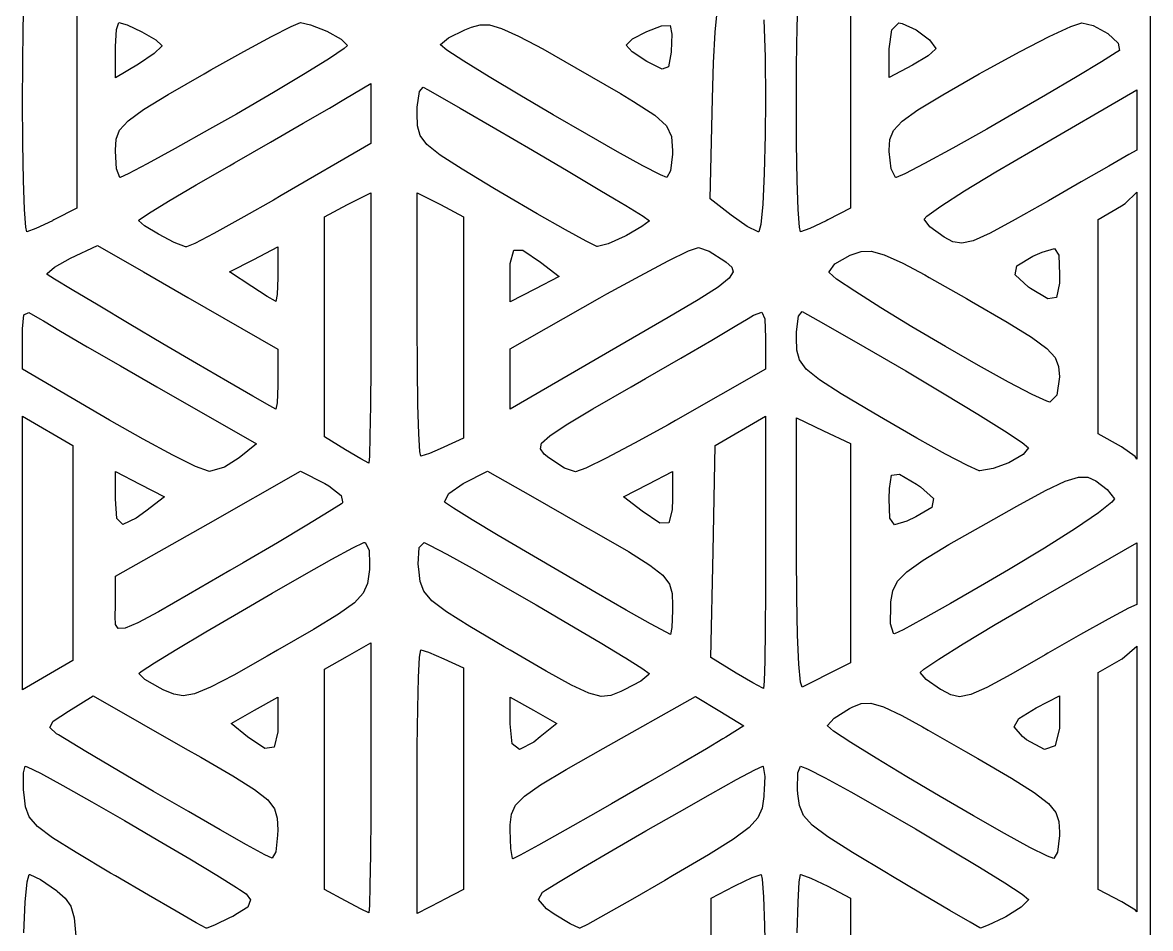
# Model space of a CAD drawing. Header units: millimetres. Extents: x 38 to 487, y 14 to 137.
# Drawn here: x 68.57 to 81.04, y 73.95 to 83.95 of the extents above; entities that cross this region are included whole.
import ezdxf

# ---------------------------------------------------------------- set-up
doc = ezdxf.new("R2010")
doc.units = ezdxf.units.MM
doc.layers.add('BLACK', color=20, linetype='Continuous')

msp = doc.modelspace()

# ---------------------------------------------------------------- linework, layer by layer
at = {"layer": 'BLACK', "linetype": 'Continuous'}
for p, q in [((81.037, 27.986), (81.037, 123.236)), ((69.171, 84.289), (69.171, 81.903)), ((77.723, 84.289), (77.723, 81.903)), ((68.58, 83.905), (68.591, 84.245)), ((77.132, 83.905), (77.143, 84.245)), ((76.225, 83.846), (76.25, 84.071)), ((68.574, 83.478), (68.58, 83.905)), ((69.612, 83.876), (69.637, 83.952)), ((69.637, 83.952), (69.728, 83.928)), ((69.728, 83.928), (69.892, 83.852)), ((71.323, 83.8), (71.542, 83.911)), ((71.542, 83.911), (71.644, 83.952)), ((71.644, 83.952), (71.755, 83.929)), ((71.755, 83.929), (71.935, 83.857)), ((73.462, 83.872), (73.533, 83.901)), ((73.533, 83.901), (73.629, 83.928)), ((73.629, 83.928), (73.733, 83.928)), ((73.733, 83.928), (73.867, 83.889)), ((75.471, 83.856), (75.635, 83.916)), ((75.635, 83.916), (75.73, 83.92)), ((75.73, 83.92), (75.749, 83.824)), ((76.766, 83.985), (76.778, 83.573)), ((77.126, 83.478), (77.132, 83.905)), ((78.181, 83.873), (78.258, 83.949)), ((78.258, 83.949), (78.294, 83.943)), ((78.294, 83.943), (78.449, 83.874)), ((79.918, 83.799), (80.156, 83.909)), ((80.156, 83.909), (80.279, 83.949)), ((80.279, 83.949), (80.405, 83.919)), ((80.405, 83.919), (80.565, 83.831)), ((69.599, 83.69), (69.612, 83.876)), ((69.892, 83.852), (70.045, 83.764)), ((71.017, 83.635), (71.323, 83.8)), ((71.935, 83.857), (72.095, 83.768)), ((72.095, 83.768), (72.157, 83.706)), ((73.192, 83.712), (73.28, 83.783)), ((73.28, 83.783), (73.462, 83.872)), ((73.867, 83.889), (74.055, 83.804)), ((74.055, 83.804), (74.244, 83.703)), ((75.243, 83.704), (75.315, 83.774)), ((75.315, 83.774), (75.471, 83.856)), ((75.749, 83.824), (75.741, 83.635)), ((76.21, 83.509), (76.225, 83.846)), ((78.151, 83.662), (78.181, 83.873)), ((78.449, 83.874), (78.597, 83.764)), ((79.596, 83.634), (79.918, 83.799)), ((80.565, 83.831), (80.681, 83.726)), ((69.599, 83.647), (69.599, 83.69)), ((69.599, 83.343), (69.599, 83.647)), ((70.11, 83.693), (70.026, 83.61)), ((70.045, 83.764), (70.112, 83.7)), ((70.112, 83.7), (70.11, 83.693)), ((72.127, 83.665), (71.965, 83.556)), ((72.164, 83.699), (72.127, 83.665)), ((72.157, 83.706), (72.164, 83.699)), ((73.191, 83.706), (73.192, 83.712)), ((73.261, 83.649), (73.191, 83.706)), ((73.45, 83.526), (73.261, 83.649)), ((74.244, 83.703), (74.321, 83.662)), ((74.321, 83.662), (74.688, 83.453)), ((75.243, 83.703), (75.243, 83.704)), ((75.31, 83.63), (75.243, 83.703)), ((78.151, 83.65), (78.151, 83.662)), ((78.151, 83.348), (78.151, 83.65)), ((78.663, 83.661), (78.581, 83.585)), ((78.597, 83.764), (78.664, 83.666)), ((78.664, 83.666), (78.663, 83.661)), ((80.696, 83.646), (80.66, 83.621)), ((80.681, 83.726), (80.696, 83.646)), ((70.026, 83.61), (69.855, 83.495)), ((70.654, 83.431), (71.017, 83.635)), ((71.965, 83.556), (71.696, 83.389)), ((73.729, 83.354), (73.45, 83.526)), ((75.47, 83.524), (75.31, 83.63)), ((75.478, 83.52), (75.47, 83.524)), ((75.642, 83.438), (75.478, 83.52)), ((75.74, 83.626), (75.711, 83.465)), ((75.741, 83.635), (75.74, 83.626)), ((76.778, 83.573), (76.782, 83.096)), ((78.581, 83.585), (78.407, 83.481)), ((79.224, 83.43), (79.596, 83.634)), ((80.496, 83.519), (80.227, 83.358)), ((80.66, 83.621), (80.496, 83.519)), ((68.572, 83.096), (68.574, 83.478)), ((69.855, 83.495), (69.599, 83.343)), ((70.579, 83.388), (70.654, 83.431)), ((74.688, 83.453), (75.179, 83.168)), ((75.711, 83.465), (75.642, 83.438)), ((76.199, 83.115), (76.21, 83.509)), ((77.124, 83.096), (77.126, 83.478)), ((78.407, 83.481), (78.151, 83.348)), ((79.145, 83.386), (79.224, 83.43)), ((70.181, 83.158), (70.579, 83.388)), ((71.696, 83.389), (71.344, 83.18)), ((72.143, 83.113), (72.421, 83.281)), ((72.421, 83.281), (72.421, 82.616)), ((74.068, 83.151), (73.729, 83.354)), ((78.744, 83.155), (79.145, 83.386)), ((80.227, 83.358), (79.877, 83.152)), ((69.909, 82.991), (70.181, 83.158)), ((71.344, 83.18), (70.935, 82.943)), ((72.935, 83.018), (72.958, 83.19)), ((72.958, 83.19), (72.998, 83.241)), ((72.998, 83.241), (73.054, 83.21)), ((73.054, 83.21), (73.407, 83.008)), ((74.437, 82.933), (74.068, 83.151)), ((75.179, 83.168), (75.326, 83.081)), ((78.468, 82.988), (78.744, 83.155)), ((79.877, 83.152), (79.475, 82.918)), ((79.733, 82.541), (80.887, 83.21)), ((80.887, 83.21), (80.887, 82.545)), ((68.575, 82.619), (68.572, 83.096)), ((71.964, 83.008), (72.143, 83.113)), ((72.934, 82.95), (72.935, 83.018)), ((75.326, 83.081), (75.561, 82.931)), ((76.171, 82.007), (76.199, 83.115)), ((76.782, 83.096), (76.78, 82.714)), ((77.127, 82.619), (77.124, 83.096)), ((69.738, 82.867), (69.909, 82.991)), ((70.935, 82.943), (70.637, 82.774)), ((71.674, 82.84), (71.964, 83.008)), ((72.938, 82.814), (72.934, 82.95)), ((73.407, 83.008), (73.801, 82.781)), ((74.807, 82.719), (74.437, 82.933)), ((75.561, 82.931), (75.69, 82.813)), ((78.294, 82.864), (78.468, 82.988)), ((79.475, 82.918), (79.23, 82.777)), ((69.645, 82.765), (69.738, 82.867)), ((70.637, 82.774), (70.259, 82.562)), ((71.312, 82.631), (71.674, 82.84)), ((72.966, 82.706), (72.938, 82.814)), ((73.801, 82.781), (74.208, 82.544)), ((75.69, 82.813), (75.745, 82.693)), ((78.199, 82.762), (78.294, 82.864)), ((79.23, 82.777), (78.852, 82.565)), ((69.599, 82.544), (69.606, 82.664)), ((69.606, 82.664), (69.645, 82.765)), ((73.042, 82.605), (72.966, 82.706)), ((75.147, 82.526), (74.807, 82.719)), ((75.745, 82.693), (75.756, 82.537)), ((76.78, 82.714), (76.77, 82.287)), ((78.151, 82.545), (78.159, 82.663)), ((78.159, 82.663), (78.199, 82.762)), ((68.582, 82.208), (68.575, 82.619)), ((69.599, 82.533), (69.599, 82.544)), ((69.612, 82.338), (69.599, 82.533)), ((70.259, 82.562), (69.951, 82.393)), ((70.915, 82.404), (71.312, 82.631)), ((72.421, 82.616), (71.431, 82.044)), ((73.188, 82.487), (73.042, 82.605)), ((74.208, 82.544), (74.601, 82.312)), ((75.429, 82.37), (75.147, 82.526)), ((75.756, 82.537), (75.756, 82.501)), ((77.134, 82.208), (77.127, 82.619)), ((78.151, 82.53), (78.151, 82.545)), ((78.171, 82.337), (78.151, 82.53)), ((78.852, 82.565), (78.542, 82.395)), ((79.33, 82.304), (79.733, 82.541)), ((80.887, 82.545), (80.799, 82.494)), ((70.86, 82.372), (70.915, 82.404)), ((73.429, 82.332), (73.188, 82.487)), ((75.756, 82.501), (75.735, 82.317)), ((78.542, 82.395), (78.324, 82.282)), ((80.799, 82.494), (80.577, 82.367)), ((69.646, 82.243), (69.612, 82.338)), ((69.74, 82.281), (69.652, 82.241)), ((69.951, 82.393), (69.74, 82.281)), ((70.492, 82.16), (70.86, 82.372)), ((73.789, 82.117), (73.429, 82.332)), ((74.601, 82.312), (74.954, 82.103)), ((75.621, 82.271), (75.429, 82.37)), ((75.692, 82.243), (75.621, 82.271)), ((75.735, 82.317), (75.692, 82.243)), ((76.77, 82.287), (76.754, 81.947)), ((78.219, 82.243), (78.171, 82.337)), ((78.324, 82.282), (78.227, 82.241)), ((78.984, 82.093), (79.33, 82.304)), ((80.577, 82.367), (80.271, 82.192)), ((68.593, 81.89), (68.582, 82.208)), ((69.652, 82.241), (69.646, 82.243)), ((70.185, 81.979), (70.492, 82.16)), ((77.145, 81.89), (77.134, 82.208)), ((78.227, 82.241), (78.219, 82.243)), ((80.271, 82.192), (79.911, 81.985)), ((71.431, 82.044), (71.344, 81.993)), ((72.164, 81.942), (72.421, 82.074)), ((72.421, 82.074), (72.421, 80.576)), ((72.934, 80.618), (72.934, 82.074)), ((72.934, 82.074), (73.19, 81.942)), ((73.896, 82.054), (73.789, 82.117)), ((74.26, 81.841), (73.896, 82.054)), ((74.954, 82.103), (75.113, 82.007)), ((78.722, 81.925), (78.984, 82.093)), ((80.758, 81.954), (80.887, 82.079)), ((80.887, 82.079), (80.887, 79.13)), ((69.171, 81.903), (68.919, 81.773)), ((69.965, 81.844), (70.185, 81.979)), ((71.344, 81.993), (71.019, 81.809)), ((71.908, 81.809), (72.164, 81.942)), ((73.19, 81.942), (73.447, 81.809)), ((75.113, 82.007), (75.239, 81.931)), ((75.239, 81.931), (75.43, 81.813)), ((76.403, 81.825), (76.171, 82.007)), ((76.754, 81.947), (76.733, 81.723)), ((77.723, 81.903), (77.471, 81.773)), ((78.567, 81.816), (78.722, 81.925)), ((79.911, 81.985), (79.543, 81.776)), ((80.46, 81.777), (80.716, 81.928)), ((80.716, 81.928), (80.758, 81.954)), ((68.607, 81.694), (68.593, 81.89)), ((68.919, 81.773), (68.906, 81.766)), ((69.855, 81.766), (69.86, 81.773)), ((69.86, 81.773), (69.965, 81.844)), ((70.984, 81.789), (70.685, 81.624)), ((71.019, 81.809), (70.984, 81.789)), ((71.908, 80.593), (71.908, 81.809)), ((73.447, 81.809), (73.447, 79.361)), ((74.572, 81.664), (74.26, 81.841)), ((75.43, 81.813), (75.5, 81.764)), ((76.579, 81.701), (76.403, 81.825)), ((77.159, 81.694), (77.145, 81.89)), ((77.471, 81.773), (77.454, 81.764)), ((78.536, 81.783), (78.567, 81.816)), ((78.601, 81.696), (78.536, 81.783)), ((79.543, 81.776), (79.266, 81.626)), ((80.46, 79.411), (80.46, 81.777)), ((68.619, 81.642), (68.607, 81.694)), ((68.72, 81.678), (68.619, 81.642)), ((68.902, 81.764), (68.72, 81.678)), ((68.906, 81.766), (68.902, 81.764)), ((69.921, 81.708), (69.855, 81.766)), ((70.075, 81.615), (69.921, 81.708)), ((74.802, 81.538), (74.572, 81.664)), ((75.418, 81.699), (75.247, 81.602)), ((75.499, 81.761), (75.418, 81.699)), ((75.5, 81.764), (75.499, 81.761)), ((76.701, 81.643), (76.579, 81.701)), ((76.733, 81.723), (76.708, 81.642)), ((77.171, 81.642), (77.159, 81.694)), ((77.272, 81.678), (77.171, 81.642)), ((77.454, 81.764), (77.272, 81.678)), ((78.756, 81.583), (78.601, 81.696)), ((70.248, 81.525), (70.075, 81.615)), ((70.373, 81.476), (70.248, 81.525)), ((70.685, 81.624), (70.475, 81.514)), ((74.92, 81.48), (74.802, 81.538)), ((75.233, 81.595), (75.043, 81.51)), ((75.247, 81.602), (75.233, 81.595)), ((76.708, 81.642), (76.701, 81.643)), ((78.854, 81.532), (78.756, 81.583)), ((78.952, 81.515), (78.854, 81.532)), ((79.079, 81.543), (78.952, 81.515)), ((79.266, 81.626), (79.079, 81.543)), ((69.104, 81.349), (69.401, 81.49)), ((69.401, 81.49), (69.908, 81.199)), ((70.383, 81.475), (70.373, 81.476)), ((70.475, 81.514), (70.383, 81.475)), ((71.127, 81.337), (71.395, 81.476)), ((71.395, 81.476), (71.395, 81.174)), ((73.963, 81.293), (74, 81.438)), ((74, 81.438), (74.101, 81.439)), ((74.101, 81.439), (74.296, 81.308)), ((74.927, 81.479), (74.92, 81.48)), ((75.043, 81.51), (74.927, 81.479)), ((75.708, 81.321), (75.933, 81.43)), ((75.933, 81.43), (76.041, 81.469)), ((76.041, 81.469), (76.16, 81.429)), ((76.16, 81.429), (76.335, 81.318)), ((77.73, 81.389), (77.84, 81.425)), ((77.84, 81.425), (77.952, 81.428)), ((77.952, 81.428), (78.096, 81.389)), ((79.737, 81.372), (79.839, 81.418)), ((79.839, 81.418), (79.976, 81.457)), ((79.976, 81.457), (80.025, 81.385)), ((68.925, 81.251), (69.104, 81.349)), ((70.859, 81.199), (71.127, 81.337)), ((73.96, 81.17), (73.963, 81.293)), ((74.296, 81.308), (74.503, 81.149)), ((75.397, 81.157), (75.708, 81.321)), ((76.335, 81.318), (76.35, 81.306)), ((76.35, 81.306), (76.41, 81.252)), ((77.487, 81.199), (77.551, 81.289)), ((77.551, 81.289), (77.719, 81.384)), ((77.719, 81.384), (77.73, 81.389)), ((78.096, 81.389), (78.3, 81.296)), ((78.3, 81.296), (78.543, 81.165)), ((79.56, 81.267), (79.737, 81.372)), ((80.025, 81.385), (80.032, 81.172)), ((68.844, 81.18), (68.925, 81.251)), ((68.846, 81.169), (68.844, 81.18)), ((68.925, 81.119), (68.846, 81.169)), ((69.908, 81.199), (70.398, 80.918)), ((71.105, 81.036), (70.859, 81.199)), ((71.395, 81.174), (71.394, 81.133)), ((73.96, 80.868), (73.96, 81.17)), ((74.503, 81.149), (74.232, 81.009)), ((75.03, 80.955), (75.397, 81.157)), ((76.426, 81.198), (76.382, 81.129)), ((76.41, 81.252), (76.426, 81.199)), ((76.426, 81.199), (76.426, 81.198)), ((77.488, 81.192), (77.487, 81.199)), ((77.569, 81.12), (77.488, 81.192)), ((78.543, 81.165), (78.593, 81.138)), ((79.544, 81.165), (79.56, 81.267)), ((79.688, 81.032), (79.544, 81.165)), ((80.032, 81.172), (80.031, 81.075)), ((69.122, 81), (68.925, 81.119)), ((71.276, 80.927), (71.105, 81.036)), ((71.394, 81.133), (71.387, 80.948)), ((76.259, 81.032), (76.04, 80.892)), ((76.382, 81.129), (76.259, 81.032)), ((77.769, 80.985), (77.569, 81.12)), ((78.593, 81.138), (79.005, 80.904)), ((79.712, 81.016), (79.688, 81.032)), ((80.031, 81.075), (79.999, 80.916)), ((69.408, 80.83), (69.122, 81)), ((70.398, 80.918), (71.395, 80.345)), ((71.369, 80.874), (71.276, 80.927)), ((71.387, 80.948), (71.373, 80.873)), ((74.232, 81.009), (73.96, 80.868)), ((73.96, 80.35), (74.951, 80.911)), ((74.951, 80.911), (75.03, 80.955)), ((78.057, 80.803), (77.769, 80.985)), ((79.005, 80.904), (79.061, 80.872)), ((79.903, 80.901), (79.712, 81.016)), ((79.999, 80.916), (79.903, 80.901)), ((69.752, 80.626), (69.408, 80.83)), ((71.373, 80.873), (71.369, 80.874)), ((76.04, 80.892), (75.708, 80.694)), ((78.402, 80.594), (78.057, 80.803)), ((79.061, 80.872), (79.454, 80.644)), ((68.573, 80.57), (68.587, 80.725)), ((68.587, 80.725), (68.642, 80.751)), ((68.642, 80.751), (68.765, 80.681)), ((68.765, 80.681), (68.803, 80.657)), ((68.803, 80.657), (68.993, 80.543)), ((75.708, 80.694), (75.245, 80.426)), ((76.449, 80.598), (76.59, 80.684)), ((76.59, 80.684), (76.649, 80.72)), ((76.649, 80.72), (76.741, 80.754)), ((76.741, 80.754), (76.777, 80.68)), ((76.777, 80.68), (76.782, 80.47)), ((77.126, 80.538), (77.148, 80.71)), ((77.148, 80.71), (77.189, 80.762)), ((77.189, 80.762), (77.424, 80.63)), ((68.572, 80.466), (68.573, 80.57)), ((68.993, 80.543), (69.287, 80.371)), ((70.124, 80.406), (69.752, 80.626)), ((71.908, 79.376), (71.908, 80.593)), ((72.421, 80.576), (72.42, 80.153)), ((72.936, 80.141), (72.934, 80.618)), ((76.191, 80.446), (76.449, 80.598)), ((77.124, 80.47), (77.126, 80.538)), ((77.424, 80.63), (77.88, 80.369)), ((78.773, 80.375), (78.402, 80.594)), ((79.454, 80.644), (79.723, 80.478)), ((68.572, 80.126), (68.572, 80.466)), ((70.496, 80.188), (70.124, 80.406)), ((75.245, 80.426), (73.96, 79.683)), ((75.849, 80.247), (76.191, 80.446)), ((76.782, 80.47), (76.782, 80.465)), ((76.782, 80.465), (76.782, 80.123)), ((77.129, 80.334), (77.124, 80.47)), ((79.723, 80.478), (79.892, 80.354)), ((69.287, 80.371), (69.653, 80.16)), ((71.395, 80.345), (71.395, 80.01)), ((73.96, 79.683), (73.96, 80.35)), ((77.157, 80.226), (77.129, 80.334)), ((77.88, 80.369), (78.333, 80.105)), ((79.138, 80.165), (78.773, 80.375)), ((79.892, 80.354), (79.985, 80.253)), ((69.653, 80.16), (70.058, 79.928)), ((70.836, 79.989), (70.496, 80.188)), ((72.42, 80.153), (72.417, 79.724)), ((75.456, 80.02), (75.849, 80.247)), ((77.232, 80.125), (77.157, 80.226)), ((79.467, 79.982), (79.138, 80.165)), ((79.985, 80.253), (80.023, 80.154)), ((80.023, 80.154), (80.031, 80.039)), ((69.534, 79.563), (68.572, 80.126)), ((72.942, 79.729), (72.936, 80.141)), ((76.782, 80.123), (75.788, 79.557)), ((77.379, 80.008), (77.232, 80.125)), ((78.333, 80.105), (78.757, 79.854)), ((80.031, 80.039), (80.003, 79.838)), ((70.058, 79.928), (71.159, 79.301)), ((71.116, 79.827), (70.836, 79.989)), ((71.394, 79.939), (71.387, 79.753)), ((71.395, 80.01), (71.394, 79.939)), ((74.874, 79.686), (75.298, 79.93)), ((75.298, 79.93), (75.456, 80.02)), ((77.62, 79.853), (77.379, 80.008)), ((79.729, 79.844), (79.467, 79.982)), ((71.305, 79.719), (71.116, 79.827)), ((77.979, 79.639), (77.62, 79.853)), ((78.757, 79.854), (79.129, 79.628)), ((79.893, 79.77), (79.729, 79.844)), ((80.003, 79.838), (79.925, 79.762)), ((71.373, 79.682), (71.305, 79.719)), ((71.387, 79.753), (71.373, 79.682)), ((72.417, 79.724), (72.412, 79.385)), ((72.951, 79.411), (72.942, 79.729)), ((74.58, 79.511), (74.874, 79.686)), ((79.925, 79.762), (79.893, 79.77)), ((68.572, 76.581), (68.572, 79.606)), ((68.572, 79.606), (69.128, 79.281)), ((69.906, 79.351), (69.534, 79.563)), ((75.788, 79.557), (75.706, 79.511)), ((76.226, 79.281), (76.782, 79.606)), ((76.782, 79.606), (76.782, 78.101)), ((77.124, 78.085), (77.124, 79.587)), ((77.124, 79.587), (77.424, 79.444)), ((78.087, 79.575), (77.979, 79.639)), ((78.454, 79.363), (78.087, 79.575)), ((79.129, 79.628), (79.425, 79.444)), ((72.962, 79.214), (72.951, 79.411)), ((74.398, 79.39), (74.58, 79.511)), ((75.706, 79.511), (75.337, 79.307)), ((77.424, 79.444), (77.723, 79.302)), ((79.425, 79.444), (79.62, 79.314)), ((80.716, 79.265), (80.46, 79.411)), ((69.128, 79.281), (69.128, 76.906)), ((70.234, 79.175), (69.906, 79.351)), ((71.159, 79.301), (70.968, 79.146)), ((72.143, 79.234), (71.908, 79.376)), ((72.412, 79.385), (72.406, 79.163)), ((73.447, 79.361), (73.229, 79.262)), ((74.295, 79.244), (74.309, 79.306)), ((74.309, 79.306), (74.398, 79.39)), ((75.337, 79.307), (75.024, 79.142)), ((76.203, 78.11), (76.226, 79.281)), ((77.723, 79.302), (77.723, 76.881)), ((78.774, 79.185), (78.454, 79.363)), ((79.62, 79.314), (79.69, 79.255)), ((70.485, 79.051), (70.234, 79.175)), ((72.311, 79.134), (72.143, 79.234)), ((72.406, 79.163), (72.399, 79.085)), ((72.973, 79.162), (72.962, 79.214)), ((73.07, 79.194), (72.973, 79.162)), ((73.187, 79.244), (73.07, 79.194)), ((73.229, 79.262), (73.187, 79.244)), ((74.338, 79.187), (74.295, 79.244)), ((74.388, 79.145), (74.338, 79.187)), ((79.014, 79.059), (78.774, 79.185)), ((79.631, 79.183), (79.472, 79.09)), ((79.69, 79.255), (79.631, 79.183)), ((80.87, 79.159), (80.716, 79.265)), ((80.887, 79.13), (80.87, 79.159)), ((70.627, 78.997), (70.485, 79.051)), ((70.804, 79.043), (70.637, 78.996)), ((70.968, 79.146), (70.804, 79.043)), ((72.398, 79.085), (72.311, 79.134)), ((72.399, 79.085), (72.398, 79.085)), ((74.563, 79.032), (74.388, 79.145)), ((74.685, 78.991), (74.563, 79.032)), ((74.796, 79.032), (74.685, 78.991)), ((75.024, 79.142), (74.796, 79.032)), ((79.143, 79.002), (79.014, 79.059)), ((79.472, 79.09), (79.301, 79.027)), ((69.599, 78.694), (69.599, 78.996)), ((69.599, 78.996), (69.87, 78.855)), ((70.622, 78.418), (71.644, 78.999)), ((70.637, 78.996), (70.627, 78.997)), ((71.644, 78.999), (71.914, 78.86)), ((73.441, 78.86), (73.71, 78.999)), ((73.71, 78.999), (74.21, 78.715)), ((75.485, 78.855), (75.756, 78.996)), ((75.756, 78.996), (75.756, 78.694)), ((78.152, 78.806), (78.177, 78.955)), ((78.177, 78.955), (78.265, 78.964)), ((78.265, 78.964), (78.453, 78.853)), ((79.152, 79), (79.143, 79.002)), ((79.301, 79.027), (79.152, 79)), ((80.094, 78.887), (80.242, 78.932)), ((80.242, 78.932), (80.346, 78.93)), ((80.346, 78.93), (80.433, 78.891)), ((69.87, 78.855), (70.141, 78.715)), ((71.914, 78.86), (71.956, 78.836)), ((71.956, 78.836), (72.093, 78.729)), ((73.282, 78.751), (73.441, 78.86)), ((75.213, 78.715), (75.485, 78.855)), ((78.151, 78.692), (78.152, 78.806)), ((78.453, 78.853), (78.497, 78.824)), ((78.497, 78.824), (78.639, 78.696)), ((79.559, 78.613), (79.876, 78.784)), ((79.876, 78.784), (80.094, 78.887)), ((80.433, 78.891), (80.559, 78.797)), ((80.559, 78.797), (80.639, 78.692)), ((69.614, 78.477), (69.599, 78.694)), ((70.141, 78.715), (69.934, 78.556)), ((72.093, 78.729), (72.107, 78.661)), ((72.107, 78.661), (72.11, 78.65)), ((73.236, 78.661), (73.282, 78.751)), ((73.245, 78.648), (73.236, 78.661)), ((74.21, 78.715), (74.732, 78.418)), ((75.421, 78.556), (75.213, 78.715)), ((75.756, 78.694), (75.753, 78.571)), ((78.157, 78.479), (78.151, 78.692)), ((78.639, 78.696), (78.622, 78.596)), ((80.612, 78.655), (80.464, 78.538)), ((80.639, 78.692), (80.612, 78.655)), ((69.934, 78.556), (69.828, 78.478)), ((71.961, 78.551), (71.715, 78.401)), ((72.096, 78.638), (71.961, 78.551)), ((72.11, 78.65), (72.096, 78.638)), ((73.334, 78.588), (73.245, 78.648)), ((73.54, 78.462), (73.334, 78.588)), ((75.615, 78.425), (75.421, 78.556)), ((75.753, 78.571), (75.716, 78.426)), ((78.622, 78.596), (78.446, 78.492)), ((79.22, 78.421), (79.559, 78.613)), ((80.464, 78.538), (80.208, 78.364)), ((69.6, 77.837), (70.622, 78.418)), ((69.681, 78.408), (69.614, 78.477)), ((69.828, 78.478), (69.681, 78.408)), ((73.83, 78.288), (73.54, 78.462)), ((74.732, 78.418), (74.916, 78.314)), ((75.716, 78.426), (75.615, 78.425)), ((78.207, 78.407), (78.157, 78.479)), ((78.344, 78.446), (78.207, 78.407)), ((78.446, 78.492), (78.344, 78.446)), ((78.811, 78.187), (79.22, 78.421)), ((71.715, 78.401), (71.389, 78.207)), ((74.176, 78.084), (73.83, 78.288)), ((74.916, 78.314), (75.269, 78.11)), ((80.208, 78.364), (79.868, 78.148)), ((71.389, 78.207), (71.01, 77.986)), ((72.222, 78.15), (72.345, 78.209)), ((72.345, 78.209), (72.359, 78.211)), ((72.359, 78.211), (72.403, 78.126)), ((72.946, 77.97), (72.957, 78.156)), ((72.957, 78.156), (73.009, 78.209)), ((73.009, 78.209), (73.069, 78.182)), ((73.069, 78.182), (73.26, 78.081)), ((78.527, 78.015), (78.811, 78.187)), ((79.733, 77.543), (80.887, 78.207)), ((80.887, 78.207), (80.887, 77.527)), ((71.992, 78.026), (72.222, 78.15)), ((72.403, 78.126), (72.405, 77.97)), ((73.26, 78.081), (73.54, 77.926)), ((74.547, 77.867), (74.176, 78.084)), ((75.269, 78.11), (75.505, 77.961)), ((76.179, 76.939), (76.203, 78.11)), ((76.782, 78.101), (76.782, 77.674)), ((77.128, 77.602), (77.124, 78.085)), ((79.868, 78.148), (79.468, 77.908)), ((71.01, 77.986), (70.862, 77.9)), ((71.685, 77.854), (71.992, 78.026)), ((72.405, 77.913), (72.403, 77.887)), ((72.405, 77.97), (72.405, 77.913)), ((72.95, 77.916), (72.946, 77.97)), ((72.966, 77.781), (72.95, 77.916)), ((73.54, 77.926), (73.88, 77.733)), ((75.505, 77.961), (75.649, 77.848)), ((78.345, 77.887), (78.527, 78.015)), ((79.468, 77.908), (79.203, 77.753)), ((69.599, 77.513), (69.6, 77.837)), ((70.862, 77.9), (70.405, 77.635)), ((71.33, 77.651), (71.685, 77.854)), ((72.403, 77.887), (72.384, 77.758)), ((74.913, 77.654), (74.547, 77.867)), ((75.649, 77.848), (75.723, 77.75)), ((78.191, 77.678), (78.241, 77.782)), ((78.241, 77.782), (78.345, 77.887)), ((72.384, 77.758), (72.337, 77.651)), ((73.007, 77.672), (72.966, 77.781)), ((73.096, 77.566), (73.007, 77.672)), ((73.88, 77.733), (74.249, 77.52)), ((75.723, 77.75), (75.751, 77.646)), ((76.782, 77.674), (76.779, 77.244)), ((78.17, 77.556), (78.191, 77.678)), ((79.203, 77.753), (78.826, 77.536)), ((70.405, 77.635), (70.074, 77.446)), ((70.958, 77.435), (71.33, 77.651)), ((72.239, 77.545), (72.064, 77.419)), ((72.337, 77.651), (72.239, 77.545)), ((73.258, 77.443), (73.096, 77.566)), ((75.245, 77.463), (74.913, 77.654)), ((75.751, 77.646), (75.755, 77.516)), ((77.137, 77.187), (77.128, 77.602)), ((78.167, 77.516), (78.17, 77.556)), ((78.826, 77.536), (78.518, 77.362)), ((79.322, 77.304), (79.733, 77.543)), ((69.596, 77.391), (69.599, 77.513)), ((70.074, 77.446), (69.847, 77.324)), ((70.597, 77.223), (70.958, 77.435)), ((72.064, 77.419), (71.789, 77.251)), ((73.516, 77.281), (73.258, 77.443)), ((74.249, 77.52), (74.618, 77.305)), ((75.512, 77.312), (75.245, 77.463)), ((75.755, 77.458), (75.748, 77.271)), ((75.755, 77.516), (75.755, 77.458)), ((78.166, 77.312), (78.167, 77.516)), ((80.795, 77.484), (80.571, 77.365)), ((80.887, 77.527), (80.795, 77.484)), ((69.599, 77.305), (69.596, 77.391)), ((69.629, 77.26), (69.599, 77.305)), ((69.847, 77.324), (69.705, 77.265)), ((74.618, 77.305), (74.957, 77.104)), ((75.684, 77.218), (75.512, 77.312)), ((78.197, 77.206), (78.166, 77.312)), ((78.518, 77.362), (78.303, 77.246)), ((78.969, 77.092), (79.322, 77.304)), ((80.571, 77.365), (80.264, 77.195)), ((69.705, 77.265), (69.629, 77.26)), ((70.278, 77.033), (70.597, 77.223)), ((71.789, 77.251), (71.39, 77.021)), ((73.895, 77.058), (73.516, 77.281)), ((75.733, 77.195), (75.684, 77.218)), ((75.748, 77.271), (75.733, 77.195)), ((76.779, 77.244), (76.774, 76.902)), ((77.152, 76.867), (77.137, 77.187)), ((78.21, 77.202), (78.197, 77.206)), ((78.303, 77.246), (78.21, 77.202)), ((80.264, 77.195), (79.904, 76.989)), ((72.165, 76.956), (72.421, 77.102)), ((72.421, 77.102), (72.421, 75.609)), ((73.96, 77.02), (73.895, 77.058)), ((74.957, 77.104), (75.23, 76.939)), ((78.697, 76.923), (78.969, 77.092)), ((80.723, 76.926), (80.887, 77.066)), ((80.887, 77.066), (80.887, 74.13)), ((70.03, 76.881), (70.278, 77.033)), ((71.274, 76.954), (70.907, 76.746)), ((71.39, 77.021), (71.274, 76.954)), ((71.909, 76.81), (72.165, 76.956)), ((72.949, 76.719), (72.96, 76.943)), ((72.96, 76.943), (72.973, 77.024)), ((72.973, 77.024), (73.058, 76.998)), ((73.058, 76.998), (73.229, 76.925)), ((73.229, 76.925), (73.447, 76.826)), ((74.358, 76.79), (73.96, 77.02)), ((75.23, 76.939), (75.237, 76.935)), ((75.237, 76.935), (75.426, 76.815)), ((76.459, 76.768), (76.179, 76.939)), ((78.532, 76.811), (78.697, 76.923)), ((79.874, 76.971), (79.494, 76.753)), ((79.904, 76.989), (79.874, 76.971)), ((80.46, 76.776), (80.716, 76.921)), ((80.716, 76.921), (80.723, 76.926)), ((69.128, 76.906), (68.882, 76.762)), ((69.857, 76.762), (69.884, 76.785)), ((69.884, 76.785), (70.03, 76.881)), ((71.908, 75.594), (71.909, 76.81)), ((73.447, 76.826), (73.447, 74.377)), ((74.639, 76.635), (74.358, 76.79)), ((75.426, 76.815), (75.497, 76.762)), ((76.774, 76.902), (76.768, 76.678)), ((77.17, 76.668), (77.152, 76.867)), ((77.723, 76.881), (77.488, 76.763)), ((78.493, 76.775), (78.532, 76.811)), ((68.882, 76.762), (68.572, 76.581)), ((69.925, 76.697), (69.857, 76.762)), ((70.094, 76.601), (69.925, 76.697)), ((70.907, 76.746), (70.65, 76.611)), ((72.941, 76.379), (72.949, 76.719)), ((75.404, 76.68), (75.221, 76.581)), ((75.494, 76.754), (75.404, 76.68)), ((75.497, 76.762), (75.494, 76.754)), ((76.644, 76.659), (76.459, 76.768)), ((76.768, 76.678), (76.761, 76.597)), ((77.189, 76.614), (77.17, 76.668)), ((77.305, 76.671), (77.189, 76.614)), ((77.488, 76.763), (77.305, 76.671)), ((78.559, 76.697), (78.493, 76.775)), ((78.718, 76.587), (78.559, 76.697)), ((79.494, 76.753), (79.23, 76.61)), ((80.46, 74.377), (80.46, 76.776)), ((70.128, 76.584), (70.094, 76.601)), ((70.243, 76.534), (70.128, 76.584)), ((70.474, 76.537), (70.349, 76.515)), ((70.65, 76.611), (70.474, 76.537)), ((74.831, 76.546), (74.639, 76.635)), ((74.966, 76.511), (74.831, 76.546)), ((75.183, 76.563), (75.073, 76.52)), ((75.221, 76.581), (75.183, 76.563)), ((76.752, 76.6), (76.644, 76.659)), ((76.761, 76.597), (76.752, 76.6)), ((78.728, 76.581), (78.718, 76.587)), ((78.83, 76.527), (78.728, 76.581)), ((79.23, 76.61), (79.051, 76.531)), ((69.08, 76.349), (69.353, 76.515)), ((69.353, 76.515), (69.886, 76.212)), ((70.349, 76.515), (70.243, 76.534)), ((71.136, 76.357), (71.395, 76.503)), ((71.395, 76.503), (71.395, 76.208)), ((73.96, 76.208), (73.96, 76.503)), ((73.96, 76.503), (74.218, 76.357)), ((75.073, 76.52), (74.966, 76.511)), ((74.988, 75.933), (76.01, 76.51)), ((76.01, 76.51), (76.277, 76.348)), ((77.742, 76.392), (77.841, 76.431)), ((77.841, 76.431), (77.946, 76.435)), ((77.946, 76.435), (78.086, 76.395)), ((78.928, 76.507), (78.83, 76.527)), ((79.051, 76.531), (78.928, 76.507)), ((79.776, 76.383), (80.032, 76.515)), ((80.032, 76.515), (80.032, 76.214)), ((68.91, 76.237), (69.08, 76.349)), ((70.878, 76.212), (71.136, 76.357)), ((72.935, 75.952), (72.941, 76.379)), ((74.218, 76.357), (74.477, 76.212)), ((76.277, 76.348), (76.544, 76.185)), ((77.542, 76.271), (77.71, 76.376)), ((77.71, 76.376), (77.742, 76.392)), ((78.086, 76.395), (78.288, 76.3)), ((78.288, 76.3), (78.517, 76.174)), ((79.581, 76.267), (79.776, 76.383)), ((68.872, 76.166), (68.91, 76.237)), ((68.949, 76.097), (68.872, 76.166)), ((69.886, 76.212), (70.371, 75.936)), ((71.06, 76.062), (70.878, 76.212)), ((71.395, 76.208), (71.392, 76.12)), ((73.983, 75.988), (73.96, 76.208)), ((74.477, 76.212), (74.294, 76.062)), ((76.544, 76.185), (76.343, 76.059)), ((76.544, 76.185), (76.544, 76.185)), ((77.467, 76.188), (77.542, 76.271)), ((77.467, 76.185), (77.467, 76.188)), ((77.536, 76.126), (77.467, 76.185)), ((78.517, 76.174), (78.581, 76.139)), ((79.533, 76.174), (79.581, 76.267)), ((79.622, 76.068), (79.533, 76.174)), ((80.032, 76.214), (80.031, 76.16)), ((68.968, 76.086), (68.949, 76.097)), ((69.273, 75.902), (68.968, 76.086)), ((71.249, 75.935), (71.06, 76.062)), ((71.392, 76.12), (71.353, 75.951)), ((74.294, 76.062), (74.223, 76.006)), ((76.313, 76.041), (76.13, 75.932)), ((76.343, 76.059), (76.313, 76.041)), ((77.726, 76.001), (77.536, 76.126)), ((78.581, 76.139), (78.993, 75.902)), ((79.669, 76.031), (79.622, 76.068)), ((80.031, 76.16), (79.985, 75.964)), ((70.371, 75.936), (70.543, 75.838)), ((71.353, 75.951), (71.249, 75.935)), ((72.934, 75.568), (72.935, 75.952)), ((74.063, 75.924), (73.983, 75.988)), ((74.223, 76.006), (74.063, 75.924)), ((74.58, 75.702), (74.988, 75.933)), ((76.13, 75.932), (75.841, 75.763)), ((78.005, 75.827), (77.726, 76.001)), ((79.867, 75.923), (79.669, 76.031)), ((79.985, 75.964), (79.867, 75.923)), ((69.634, 75.688), (69.273, 75.902)), ((70.543, 75.838), (70.898, 75.632)), ((78.344, 75.623), (78.005, 75.827)), ((78.993, 75.902), (79.128, 75.825)), ((79.128, 75.825), (79.5, 75.607)), ((68.583, 75.666), (68.602, 75.741)), ((68.584, 75.48), (68.583, 75.666)), ((68.602, 75.741), (68.625, 75.734)), ((68.625, 75.734), (68.77, 75.661)), ((70.021, 75.461), (69.634, 75.688)), ((74.298, 75.535), (74.58, 75.702)), ((75.841, 75.763), (75.481, 75.554)), ((76.464, 75.592), (76.667, 75.701)), ((76.667, 75.701), (76.753, 75.741)), ((76.753, 75.741), (76.759, 75.736)), ((76.759, 75.736), (76.774, 75.627)), ((77.137, 75.481), (77.14, 75.666)), ((77.14, 75.666), (77.171, 75.741)), ((77.171, 75.741), (77.246, 75.712)), ((77.246, 75.712), (77.441, 75.611)), ((68.77, 75.661), (69.018, 75.525)), ((70.898, 75.632), (71.137, 75.483)), ((71.908, 74.379), (71.908, 75.594)), ((72.421, 75.609), (72.42, 75.192)), ((72.934, 74.112), (72.934, 75.568)), ((75.481, 75.554), (75.082, 75.324)), ((76.175, 75.431), (76.464, 75.592)), ((76.774, 75.627), (76.768, 75.481)), ((77.441, 75.611), (77.725, 75.455)), ((78.713, 75.404), (78.344, 75.623)), ((79.5, 75.607), (79.753, 75.448)), ((68.589, 75.422), (68.584, 75.48)), ((68.606, 75.289), (68.589, 75.422)), ((69.018, 75.525), (69.337, 75.345)), ((70.405, 75.238), (70.021, 75.461)), ((71.137, 75.483), (71.282, 75.369)), ((74.119, 75.41), (74.298, 75.535)), ((75.831, 75.236), (76.175, 75.431)), ((76.766, 75.422), (76.765, 75.405)), ((76.768, 75.481), (76.766, 75.422)), ((77.141, 75.433), (77.137, 75.481)), ((77.159, 75.304), (77.141, 75.433)), ((77.725, 75.455), (78.068, 75.261)), ((79.753, 75.448), (79.909, 75.328)), ((68.647, 75.18), (68.606, 75.289)), ((69.337, 75.345), (69.698, 75.139)), ((71.282, 75.369), (71.357, 75.27)), ((73.975, 75.21), (74.019, 75.309)), ((74.019, 75.309), (74.119, 75.41)), ((75.082, 75.324), (74.932, 75.238)), ((76.765, 75.405), (76.746, 75.276)), ((77.204, 75.196), (77.159, 75.304)), ((79.083, 75.19), (78.713, 75.404)), ((79.909, 75.328), (79.993, 75.228)), ((68.738, 75.074), (68.647, 75.18)), ((70.758, 75.036), (70.405, 75.238)), ((71.357, 75.27), (71.386, 75.166)), ((71.386, 75.166), (71.392, 75.036)), ((72.42, 75.192), (72.417, 74.763)), ((73.963, 75.093), (73.975, 75.21)), ((74.932, 75.238), (74.57, 75.032)), ((75.462, 75.025), (75.831, 75.236)), ((76.7, 75.168), (76.602, 75.061)), ((76.746, 75.276), (76.7, 75.168)), ((77.3, 75.088), (77.204, 75.196)), ((78.068, 75.261), (78.439, 75.046)), ((79.424, 74.997), (79.083, 75.19)), ((79.993, 75.228), (80.026, 75.128)), ((68.902, 74.949), (68.738, 75.074)), ((69.698, 75.139), (70.069, 74.923)), ((73.963, 75.036), (73.963, 75.093)), ((76.602, 75.061), (76.428, 74.933)), ((77.472, 74.958), (77.3, 75.088)), ((78.439, 75.046), (78.809, 74.828)), ((80.026, 75.128), (80.032, 75.009)), ((69.163, 74.785), (68.902, 74.949)), ((70.069, 74.923), (70.42, 74.716)), ((71.049, 74.871), (70.758, 75.036)), ((71.391, 74.977), (71.371, 74.793)), ((71.392, 75.036), (71.391, 74.977)), ((73.968, 74.83), (73.963, 75.036)), ((74.57, 75.032), (74.275, 74.866)), ((75.099, 74.816), (75.462, 75.025)), ((76.428, 74.933), (76.154, 74.762)), ((77.743, 74.786), (77.472, 74.958)), ((79.705, 74.842), (79.424, 74.997)), ((80.032, 74.974), (80.011, 74.791)), ((80.032, 75.009), (80.032, 74.974)), ((71.25, 74.761), (71.049, 74.871)), ((71.371, 74.793), (71.33, 74.722)), ((73.986, 74.72), (73.968, 74.83)), ((74.275, 74.866), (74.073, 74.755)), ((74.772, 74.625), (75.099, 74.816)), ((78.809, 74.828), (79.149, 74.623)), ((79.898, 74.744), (79.705, 74.842)), ((80.011, 74.791), (79.968, 74.718)), ((69.546, 74.558), (69.163, 74.785)), ((70.42, 74.716), (70.72, 74.536)), ((71.33, 74.722), (71.25, 74.761)), ((72.417, 74.763), (72.412, 74.423)), ((73.991, 74.715), (73.986, 74.72)), ((74.073, 74.755), (73.991, 74.715)), ((76.154, 74.762), (75.756, 74.528)), ((78.137, 74.55), (77.743, 74.786)), ((79.968, 74.718), (79.898, 74.744)), ((68.622, 74.463), (68.646, 74.544)), ((68.646, 74.544), (68.651, 74.544)), ((68.651, 74.544), (68.771, 74.488)), ((69.599, 74.528), (69.546, 74.558)), ((74.513, 74.471), (74.772, 74.625)), ((76.634, 74.509), (76.735, 74.544)), ((76.735, 74.544), (76.748, 74.493)), ((77.156, 74.463), (77.171, 74.544)), ((77.171, 74.544), (77.175, 74.544)), ((77.175, 74.544), (77.285, 74.503)), ((78.151, 74.542), (78.137, 74.55)), ((78.515, 74.327), (78.151, 74.542)), ((79.149, 74.623), (79.429, 74.45)), ((68.601, 74.239), (68.622, 74.463)), ((68.771, 74.488), (68.946, 74.367)), ((69.963, 74.315), (69.599, 74.528)), ((70.72, 74.536), (70.937, 74.401)), ((72.412, 74.423), (72.406, 74.2)), ((74.352, 74.371), (74.513, 74.471)), ((75.671, 74.478), (75.314, 74.272)), ((75.756, 74.528), (75.671, 74.478)), ((76.436, 74.414), (76.453, 74.422)), ((76.453, 74.422), (76.634, 74.509)), ((76.748, 74.493), (76.762, 74.296)), ((77.143, 74.239), (77.156, 74.463)), ((77.285, 74.503), (77.471, 74.414)), ((79.429, 74.45), (79.618, 74.326)), ((68.946, 74.367), (68.954, 74.36)), ((68.954, 74.36), (69.045, 74.282)), ((70.27, 74.138), (69.963, 74.315)), ((70.937, 74.401), (70.97, 74.379)), ((70.97, 74.379), (71.042, 74.328)), ((71.042, 74.328), (71.093, 74.264)), ((72.143, 74.251), (71.908, 74.379)), ((73.447, 74.377), (73.232, 74.266)), ((74.276, 74.266), (74.32, 74.349)), ((74.32, 74.349), (74.352, 74.371)), ((76.184, 74.283), (76.436, 74.414)), ((76.762, 74.296), (76.773, 73.979)), ((77.471, 74.414), (77.723, 74.283)), ((78.821, 74.146), (78.515, 74.327)), ((79.618, 74.326), (79.689, 74.268)), ((80.721, 74.243), (80.46, 74.377)), ((68.585, 73.899), (68.601, 74.239)), ((69.045, 74.282), (69.105, 74.194)), ((69.105, 74.194), (69.143, 74.065)), ((71.063, 74.184), (70.946, 74.112)), ((71.093, 74.264), (71.063, 74.184)), ((72.313, 74.161), (72.143, 74.251)), ((72.406, 74.2), (72.399, 74.12)), ((73.19, 74.245), (72.934, 74.112)), ((73.232, 74.266), (73.19, 74.245)), ((74.363, 74.164), (74.276, 74.266)), ((75.314, 74.272), (75.02, 74.104)), ((76.184, 71.898), (76.184, 74.283)), ((77.132, 73.899), (77.143, 74.239)), ((77.723, 74.283), (77.723, 71.897)), ((79.609, 74.181), (79.438, 74.076)), ((79.688, 74.263), (79.609, 74.181)), ((79.689, 74.268), (79.688, 74.263)), ((80.874, 74.15), (80.721, 74.243)), ((69.143, 74.065), (69.162, 73.863)), ((70.492, 74.011), (70.27, 74.138)), ((70.867, 74.067), (70.693, 73.982)), ((70.896, 74.081), (70.867, 74.067)), ((70.946, 74.112), (70.896, 74.081)), ((72.399, 74.12), (72.313, 74.161)), ((72.399, 74.12), (72.399, 74.12)), ((74.449, 74.104), (74.363, 74.164)), ((74.623, 73.998), (74.449, 74.104)), ((75.02, 74.104), (74.815, 73.992)), ((79.044, 74.017), (78.821, 74.146)), ((79.418, 74.066), (79.245, 73.983)), ((79.438, 74.076), (79.418, 74.066)), ((80.887, 74.13), (80.874, 74.15)), ((70.602, 73.952), (70.492, 74.011)), ((70.608, 73.949), (70.602, 73.952)), ((70.693, 73.982), (70.608, 73.949)), ((74.726, 73.95), (74.623, 73.998)), ((74.73, 73.95), (74.726, 73.95)), ((74.815, 73.992), (74.73, 73.95)), ((76.773, 73.979), (76.78, 73.567)), ((79.153, 73.955), (79.044, 74.017)), ((79.16, 73.952), (79.153, 73.955)), ((79.245, 73.983), (79.16, 73.952))]:
    msp.add_line(p, q, dxfattribs=at)

doc.saveas('drawing.dxf')
